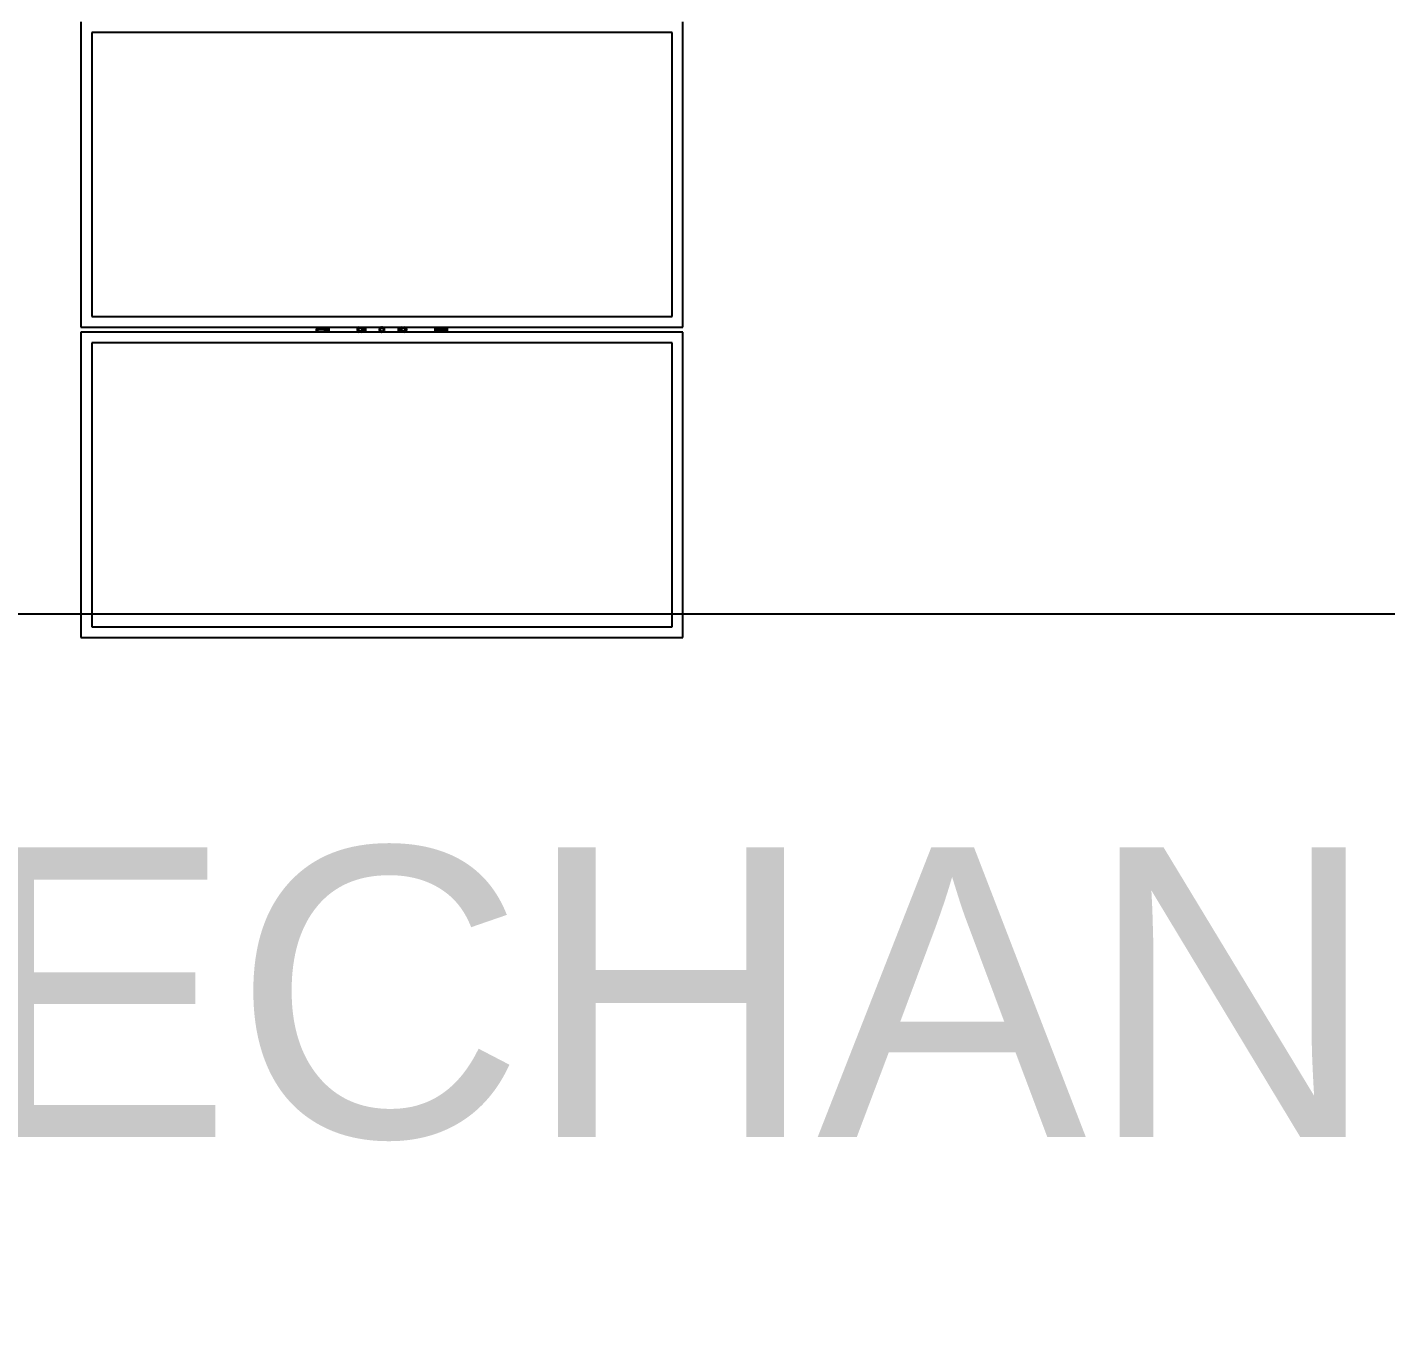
# Model space of a CAD drawing. Header units: feet. Extents: x -21 to 5170, y -254 to 1413.
# Drawn here: x 3373.2 to 3575.3, y -253.1 to -57.3 of the extents above; entities that cross this region are included whole.
import ezdxf
from ezdxf import colors
from ezdxf.entities.mleader import LeaderData, LeaderLine
from ezdxf.math import Vec2, Vec3

# ---------------------------------------------------------------- set-up
doc = ezdxf.new("R2010")
doc.units = ezdxf.units.FT
doc.header["$MEASUREMENT"] = 0
doc.layers.add('E-ARRY-TABL', color=9, linetype='Continuous')
doc.layers.add('G-NPLT', color=67, linetype='Continuous', plot=False)
doc.styles.add('NEI-A', font='arial.ttf')

msp = doc.modelspace()

# ---------------------------------------------------------------- linework, layer by layer
at = {"layer": 'E-ARRY-TABL'}
for p, q in [((3381.14531, -56.54687), (3381.14531, -101.95766)), ((3470.68514, -101.95766), (3470.68514, -56.54687)), ((3382.74751, -58.14906), (3382.74751, -100.35546)), ((3469.08294, -58.14906), (3382.74751, -58.14906)), ((3469.08294, -100.35546), (3469.08294, -58.14906)), ((3382.74751, -100.35546), (3469.08294, -100.35546)), ((3381.14531, -101.95766), (3470.68514, -101.95766)), ((3470.68514, -102.69009), (3381.14531, -102.69009)), ((3416.18761, -102.03729), (3416.77366, -101.95766)), ((3416.77438, -102.69009), (3416.18761, -102.61046)), ((3422.3768, -101.96563), (3422.38556, -101.95766)), ((3422.75148, -101.95766), (3422.88006, -102.03227)), ((3422.88936, -101.95766), (3422.91532, -101.9715)), ((3423.04487, -102.68212), (3423.03611, -102.69009)), ((3428.78795, -101.96343), (3428.79434, -101.95766)), ((3428.94108, -102.69009), (3428.91279, -102.67489)), ((3429.07701, -102.69009), (3428.94846, -102.61435)), ((3429.45127, -102.68432), (3429.44489, -102.69009)), ((3435.64284, -102.61046), (3435.05606, -102.69009)), ((3435.05679, -101.95766), (3435.64284, -102.03729)), ((3469.08294, -104.29229), (3382.74751, -104.29229)), ((3382.74751, -104.29229), (3382.74751, -146.49869)), ((3469.08294, -146.49869), (3469.08294, -104.29229)), ((3382.74751, -146.49869), (3469.08294, -146.49869))]:
    msp.add_line(p, q, dxfattribs=at)
for centre, radius in [((3422.71083, -102.32388), 0.24051), ((3422.71083, -102.32388), 0.22889), ((3429.11961, -102.32388), 0.24051), ((3429.11961, -102.32388), 0.22889)]:
    msp.add_circle(centre, radius, dxfattribs=at)
for centre, radius, start, end in [((3422.71083, -102.32388), 0.48981, 132.9975613, 228.3883683), ((3422.71083, -102.32388), 0.40742, 115.9892336, 244.0107664), ((3422.71083, -102.32388), 0.40742, 295.9892336, 59.8725613), ((3422.71083, -102.32388), 0.48981, 312.9975613, 48.3883881), ((3429.11961, -102.32388), 0.48981, 132.6184959, 228.3883683), ((3429.11961, -102.32388), 0.40742, 115.9892336, 239.4934959), ((3429.11961, -102.32388), 0.40742, 295.9892336, 64.0107664), ((3429.11961, -102.32388), 0.48981, 312.6184959, 48.3883881)]:
    msp.add_arc(centre, radius, start, end, dxfattribs=at)
for points, knots in [([(3416.18761, -101.95766), (3416.18761, -101.96613), (3416.18761, -102.00781), (3416.18761, -102.02421), (3416.18761, -102.03729)], [0, 0, 0, 0, 0.203251759, 1, 1, 1, 1]), ([(3416.18761, -102.03729), (3416.18761, -102.05222), (3416.18761, -102.08038), (3416.18761, -102.11237), (3416.18761, -102.1386), (3416.18761, -102.18205), (3416.18761, -102.22096), (3416.18761, -102.24329), (3416.18761, -102.24564)], [0, 0, 0, 0, 0.336781761, 0.635414469, 0.762435252, 0.874639399, 0.986817621, 1, 1, 1, 1]), ([(3418.02556, -102.14834), (3417.71947, -102.16872), (3417.10736, -102.20946), (3416.49417, -102.23358), (3416.18761, -102.24564)], [0, 0, 0, 0, 0.500050032, 1, 1, 1, 1]), ([(3416.18761, -102.35368), (3416.18761, -102.35045), (3416.18761, -102.3459), (3416.18761, -102.33868), (3416.18761, -102.33421), (3416.18761, -102.33059), (3416.18761, -102.32914), (3416.18761, -102.32624), (3416.18761, -102.32147), (3416.18761, -102.31483), (3416.18761, -102.30626), (3416.18761, -102.29269), (3416.18761, -102.27217), (3416.18761, -102.25535), (3416.18761, -102.24564)], [0, 0, 0, 0, 0.088792677, 0.125266565, 0.198196576, 0.211434953, 0.224673296, 0.237911626, 0.290864967, 0.355531486, 0.42020743, 0.526263413, 0.726625991, 1, 1, 1, 1]), ([(3418.02534, -102.40231), (3417.71917, -102.39158), (3417.10689, -102.37011), (3416.49402, -102.35915), (3416.18761, -102.35368)], [0, 0, 0, 0, 0.500036901, 1, 1, 1, 1]), ([(3416.18761, -102.61046), (3416.18761, -102.60542), (3416.18761, -102.57591), (3416.18761, -102.54941), (3416.18761, -102.50372), (3416.18761, -102.4618), (3416.18761, -102.41058), (3416.18761, -102.37281), (3416.18761, -102.35368)], [0, 0, 0, 0, 0.104408076, 0.610092505, 0.713229006, 0.816381409, 0.906958044, 1, 1, 1, 1]), ([(3416.18761, -102.61046), (3416.18761, -102.62418), (3416.18761, -102.64073), (3416.18761, -102.68289), (3416.18761, -102.69009)], [0, 0, 0, 0, 0.829245833, 1, 1, 1, 1]), ([(3418.02534, -102.40231), (3418.02544, -102.43085), (3418.02567, -102.49225), (3418.02538, -102.5781), (3418.02463, -102.64856), (3418.02379, -102.67767), (3418.02343, -102.69009)], [0, 0, 0, 0, 0.237682332, 0.511297981, 0.791460281, 1, 1, 1, 1]), ([(3418.02344, -101.95766), (3418.02379, -101.97016), (3418.02458, -101.99845), (3418.02535, -102.06369), (3418.02549, -102.12025), (3418.02556, -102.14834)], [0, 0, 0, 0, 0.284877006, 0.644722971, 1, 1, 1, 1]), ([(3418.02556, -102.14834), (3418.02548, -102.18765), (3418.02538, -102.23465), (3418.0251, -102.29003), (3418.02505, -102.31494), (3418.02504, -102.33601), (3418.0251, -102.35129), (3418.02511, -102.36225), (3418.02519, -102.37827), (3418.02528, -102.39323), (3418.02534, -102.40231)], [0, 0, 0, 0, 0.473900563, 0.566584192, 0.646097342, 0.765289978, 0.812851893, 0.824688911, 0.893504587, 1, 1, 1, 1]), ([(3422.37325, -102.51778), (3422.37332, -102.48617), (3422.37346, -102.42236), (3422.37361, -102.3564), (3422.37369, -102.32313)], [0, 0, 0, 0, 0.495457963, 1, 1, 1, 1]), ([(3422.54161, -102.61548), (3422.49745, -102.58985), (3422.44045, -102.55677), (3422.38561, -102.52495), (3422.37325, -102.51778)], [0, 0, 0, 0, 0.774619327, 1, 1, 1, 1]), ([(3422.37369, -102.32313), (3422.3737, -102.31851), (3422.37384, -102.25278), (3422.37399, -102.18836), (3422.37412, -102.12847)], [0, 0, 0, 0, 0.070220322, 1, 1, 1, 1]), ([(3422.37412, -102.12847), (3422.40153, -102.11273), (3422.45686, -102.08095), (3422.51405, -102.0481), (3422.54291, -102.03152)], [0, 0, 0, 0, 0.495457963, 1, 1, 1, 1]), ([(3422.67018, -102.69009), (3422.64132, -102.67334), (3422.59895, -102.64876), (3422.55547, -102.62352), (3422.54161, -102.61548)], [0, 0, 0, 0, 0.681174188, 1, 1, 1, 1]), ([(3422.54291, -102.03152), (3422.54691, -102.02922), (3422.59033, -102.00428), (3422.63288, -101.97985), (3422.6715, -101.95766)], [0, 0, 0, 0, 0.09219659, 1, 1, 1, 1]), ([(3422.87876, -102.61623), (3422.87475, -102.61853), (3422.83133, -102.64347), (3422.78879, -102.66791), (3422.75016, -102.69009)], [0, 0, 0, 0, 0.09219659, 1, 1, 1, 1]), ([(3423.04755, -102.51928), (3423.02013, -102.53502), (3422.96481, -102.5668), (3422.90761, -102.59965), (3422.87876, -102.61623)], [0, 0, 0, 0, 0.495457963, 1, 1, 1, 1]), ([(3422.88006, -102.03227), (3422.89391, -102.04031), (3422.95088, -102.07337), (3423.0064, -102.10559), (3423.04841, -102.12997)], [0, 0, 0, 0, 0.243165711, 1, 1, 1, 1]), ([(3423.04798, -102.32463), (3423.04797, -102.32924), (3423.04782, -102.39497), (3423.04768, -102.45939), (3423.04755, -102.51928)], [0, 0, 0, 0, 0.070220322, 1, 1, 1, 1]), ([(3423.04841, -102.12997), (3423.04834, -102.16159), (3423.0482, -102.22539), (3423.04805, -102.29135), (3423.04798, -102.32463)], [0, 0, 0, 0, 0.495457963, 1, 1, 1, 1]), ([(3423.27828, -101.95766), (3423.27849, -101.98621), (3423.28035, -102.23034), (3423.27902, -102.4745), (3423.27784, -102.69009)], [0, 0, 0, 0, 0.116959652, 1, 1, 1, 1]), ([(3423.50655, -102.69009), (3423.50736, -102.47403), (3423.50828, -102.22988), (3423.50681, -101.98574), (3423.50664, -101.95766)], [0, 0, 0, 0, 0.88496735, 1, 1, 1, 1]), ([(3425.8441, -101.95766), (3425.82452, -101.9599), (3425.76146, -101.96713), (3425.66641, -102.02251), (3425.5751, -102.11587), (3425.52209, -102.23581), (3425.51376, -102.36513), (3425.5507, -102.48962), (3425.62853, -102.59385), (3425.72832, -102.66636), (3425.80431, -102.68292), (3425.83724, -102.69009)], [0, 0, 0, 0, 0.055467135, 0.178740105, 0.301068238, 0.422074784, 0.541486052, 0.660550552, 0.781493861, 0.905315943, 1, 1, 1, 1]), ([(3426.14694, -102.27164), (3426.1503, -102.2981), (3426.15598, -102.34291), (3426.13859, -102.41323), (3426.10315, -102.47655), (3426.04232, -102.52981), (3425.96752, -102.56019), (3425.88646, -102.56425), (3425.80847, -102.54117), (3425.74279, -102.49373), (3425.69656, -102.42758), (3425.67457, -102.34975), (3425.67947, -102.26875), (3425.70059, -102.21869), (3425.72916, -102.17384), (3425.76541, -102.13376), (3425.83621, -102.09513), (3425.91609, -102.08181), (3425.99633, -102.09571), (3426.06675, -102.13544), (3426.12181, -102.19561), (3426.13858, -102.24635), (3426.14694, -102.27164)], [0, 0, 0, 0, 0.05318276, 0.090051856, 0.143930989, 0.197508132, 0.250693831, 0.303997406, 0.357752004, 0.411588514, 0.465007081, 0.518157859, 0.571608056, 0.625348022, 0.625461196, 0.679189914, 0.732471661, 0.785668797, 0.839276455, 0.893156273, 0.946740624, 1, 1, 1, 1]), ([(3426.30891, -102.36659), (3426.3096, -102.32419), (3426.31098, -102.2391), (3426.25692, -102.11922), (3426.16756, -102.02492), (3426.07131, -101.96789), (3426.00649, -101.96015), (3425.98561, -101.95766)], [0, 0, 0, 0, 0.218328363, 0.43818827, 0.662256444, 0.89122321, 1, 1, 1, 1]), ([(3426.00737, -102.69009), (3426.0472, -102.6777), (3426.12878, -102.65232), (3426.22733, -102.56681), (3426.28962, -102.46654), (3426.30335, -102.39538), (3426.30891, -102.36659)], [0, 0, 0, 0, 0.263744587, 0.540159175, 0.814036973, 1, 1, 1, 1]), ([(3428.32376, -101.95766), (3428.32308, -102.17697), (3428.32233, -102.42112), (3428.3236, -102.66526), (3428.32373, -102.69009)], [0, 0, 0, 0, 0.898277382, 1, 1, 1, 1]), ([(3428.55215, -102.69009), (3428.55196, -102.66476), (3428.55008, -102.42063), (3428.55142, -102.17648), (3428.55262, -101.95766)], [0, 0, 0, 0, 0.10376783, 1, 1, 1, 1]), ([(3428.78076, -102.51554), (3428.78104, -102.48393), (3428.7816, -102.42013), (3428.78218, -102.35417), (3428.78248, -102.3209)], [0, 0, 0, 0, 0.495457963, 1, 1, 1, 1]), ([(3428.94846, -102.61435), (3428.93466, -102.60622), (3428.87791, -102.57278), (3428.82261, -102.5402), (3428.78076, -102.51554)], [0, 0, 0, 0, 0.243165711, 1, 1, 1, 1]), ([(3428.78248, -102.3209), (3428.78252, -102.31628), (3428.7831, -102.25055), (3428.78367, -102.18614), (3428.7842, -102.12625)], [0, 0, 0, 0, 0.070220322, 1, 1, 1, 1]), ([(3428.7842, -102.12625), (3428.81172, -102.11069), (3428.86725, -102.07927), (3428.92466, -102.0468), (3428.95363, -102.03042)], [0, 0, 0, 0, 0.495457963, 1, 1, 1, 1]), ([(3428.95363, -102.03042), (3428.95765, -102.02815), (3429.00108, -102.00358), (3429.04364, -101.97951), (3429.08226, -101.95766)], [0, 0, 0, 0, 0.092516545, 1, 1, 1, 1]), ([(3429.2856, -102.61733), (3429.28158, -102.61961), (3429.23815, -102.64417), (3429.19559, -102.66825), (3429.15696, -102.69009)], [0, 0, 0, 0, 0.092516545, 1, 1, 1, 1]), ([(3429.16222, -101.95766), (3429.19112, -101.97469), (3429.23348, -101.99965), (3429.27695, -102.02526), (3429.29076, -102.0334)], [0, 0, 0, 0, 0.682346465, 1, 1, 1, 1]), ([(3429.45503, -102.5215), (3429.42751, -102.53706), (3429.37198, -102.56848), (3429.31457, -102.60095), (3429.2856, -102.61733)], [0, 0, 0, 0, 0.495457963, 1, 1, 1, 1]), ([(3429.29076, -102.0334), (3429.33475, -102.05932), (3429.39153, -102.09277), (3429.44616, -102.12496), (3429.45847, -102.13221)], [0, 0, 0, 0, 0.774619327, 1, 1, 1, 1]), ([(3429.45675, -102.32686), (3429.45671, -102.33147), (3429.45613, -102.3972), (3429.45556, -102.46161), (3429.45503, -102.5215)], [0, 0, 0, 0, 0.070220322, 1, 1, 1, 1]), ([(3429.45847, -102.13221), (3429.45819, -102.16382), (3429.45762, -102.22762), (3429.45704, -102.29358), (3429.45675, -102.32686)], [0, 0, 0, 0, 0.495457963, 1, 1, 1, 1]), ([(3433.80511, -102.40231), (3433.80499, -102.43534), (3433.80474, -102.50647), (3433.80524, -102.60093), (3433.80608, -102.66496), (3433.80688, -102.68507), (3433.80708, -102.69009)], [0, 0, 0, 0, 0.272878633, 0.587618909, 0.897093641, 1, 1, 1, 1]), ([(3433.80709, -101.95766), (3433.80689, -101.96269), (3433.80609, -101.98284), (3433.8052, -102.0461), (3433.80499, -102.11407), (3433.80489, -102.14834)], [0, 0, 0, 0, 0.141530855, 0.567144679, 1, 1, 1, 1]), ([(3433.80489, -102.14834), (3433.80497, -102.18765), (3433.80506, -102.23465), (3433.80535, -102.29003), (3433.8054, -102.31494), (3433.80541, -102.33601), (3433.80534, -102.35129), (3433.80533, -102.36225), (3433.80525, -102.37827), (3433.80516, -102.39323), (3433.80511, -102.40231)], [0, 0, 0, 0, 0.473900563, 0.566584192, 0.646097342, 0.765289978, 0.812851893, 0.824688911, 0.893504587, 1, 1, 1, 1]), ([(3433.80489, -102.14834), (3434.11097, -102.16872), (3434.72309, -102.20946), (3435.33627, -102.23358), (3435.64284, -102.24564)], [0, 0, 0, 0, 0.500050032, 1, 1, 1, 1]), ([(3433.80511, -102.40231), (3434.11127, -102.39158), (3434.72356, -102.37011), (3435.33643, -102.35915), (3435.64284, -102.35368)], [0, 0, 0, 0, 0.500036901, 1, 1, 1, 1]), ([(3435.64284, -102.03729), (3435.64284, -102.02357), (3435.64284, -102.00702), (3435.64284, -101.96486), (3435.64284, -101.95766)], [0, 0, 0, 0, 0.829245833, 1, 1, 1, 1]), ([(3435.64284, -102.03729), (3435.64284, -102.05235), (3435.64284, -102.08217), (3435.64284, -102.11116), (3435.64284, -102.14576), (3435.64284, -102.1918), (3435.64284, -102.22845), (3435.64284, -102.24564)], [0, 0, 0, 0, 0.332265312, 0.657491515, 0.788304514, 0.900705037, 1, 1, 1, 1]), ([(3435.64284, -102.24564), (3435.64284, -102.25896), (3435.64284, -102.27743), (3435.64284, -102.29776), (3435.64284, -102.30576), (3435.64284, -102.31373), (3435.64284, -102.32105), (3435.64284, -102.32769), (3435.64284, -102.32936), (3435.64284, -102.33168), (3435.64284, -102.33467), (3435.64284, -102.33999), (3435.64284, -102.34633), (3435.64284, -102.35133), (3435.64284, -102.35368)], [0, 0, 0, 0, 0.378460386, 0.525059812, 0.561520365, 0.597982148, 0.743875857, 0.762193155, 0.780422606, 0.789537342, 0.825996993, 0.862456604, 0.935401836, 1, 1, 1, 1]), ([(3435.64284, -102.35368), (3435.64284, -102.37238), (3435.64284, -102.4123), (3435.64284, -102.46524), (3435.64284, -102.50869), (3435.64284, -102.53565), (3435.64284, -102.56738), (3435.64284, -102.59571), (3435.64284, -102.61046)], [0, 0, 0, 0, 0.090987099, 0.194222261, 0.297480686, 0.412851507, 0.694273649, 1, 1, 1, 1]), ([(3435.64284, -102.69009), (3435.64284, -102.68162), (3435.64284, -102.63994), (3435.64284, -102.62354), (3435.64284, -102.61046)], [0, 0, 0, 0, 0.203251759, 1, 1, 1, 1])]:
    msp.add_open_spline(points, degree=3, knots=knots, dxfattribs=at)
at = {"layer": 'G-NPLT'}
msp.add_lwpolyline([(3176.95258, 315.58045), (3825.1344, 315.58045), (3825.1344, -144.6313), (3176.95258, -144.6313)], close=True, dxfattribs=at)

# ---------------------------------------------------------------- next in the draw order: leaders
ml = msp.add_multileader_mtext('Standard', dxfattribs=at)
ml.set_content('\\A1;GAMECHANGE', color=256, style='NEI-A')
ml.set_leader_properties()
ml.build(insert=Vec2(0, 0))
ml.multileader.update_dxf_attribs({"dogleg_length": 0.89968, "arrow_head_size": 64.60241})
ctx = ml.context
ctx.base_point, ctx.char_height, ctx.arrow_head_size, ctx.landing_gap_size, ctx.plane_origin = Vec3(3193.50933, -201.22638), 43.068273, 64.60241, 33.07065, Vec3(19000.63376, -11807.0407)
notes = []
notes.append((ctx, [(0, (0, 0, 0), (0, 0), (1, 0), 1, [])]))
ctx.mtext.insert, ctx.mtext.width, ctx.mtext.flow_direction = Vec3(3226.57997, -179.32502), 410.8719117, 5
ctx.mtext.has_bg_fill, ctx.mtext.bg_color, ctx.mtext.bg_scale_factor, ctx.mtext.bg_transparency, ctx.mtext.use_window_bg_color = 1, -1073741824, 1.5, 0, 1
for ctx, leaders in notes:
    for number, flags, end, landing, length, lines in leaders:
        leader = LeaderData()
        leader.index, (leader.has_last_leader_line, leader.has_dogleg_vector, leader.attachment_direction) = number, flags
        leader.last_leader_point, leader.dogleg_vector, leader.dogleg_length = Vec3(end), Vec3(landing), length
        for number, points, colour, breaks in lines:
            line = LeaderLine()
            line.index, line.vertices, line.color, line.breaks = number, Vec3.list(points), colors.encode_raw_color(colour), breaks
            leader.lines.append(line)
        ctx.leaders.append(leader)

# ---------------------------------------------------------------- next in the draw order: leaders
ml = msp.add_multileader_mtext('Standard', dxfattribs=at)
ml.set_content('\\A1;FTC', color=256, style='NEI-A')
ml.set_leader_properties()
ml.build(insert=Vec2(0, 0))
ml.multileader.update_dxf_attribs({"dogleg_length": 0.89968, "arrow_head_size": 64.60241})
ctx = ml.context
ctx.base_point, ctx.char_height, ctx.arrow_head_size, ctx.landing_gap_size, ctx.plane_origin = Vec3(4694.02381, -210.43336), 43.068273, 64.60241, 33.07065, Vec3(20345.48813, -11807.0407)
notes = []
notes.append((ctx, [(0, (0, 0, 0), (0, 0), (1, 0), 1, [])]))
ctx.mtext.insert, ctx.mtext.width, ctx.mtext.flow_direction = Vec3(4727.09445, -188.532), 126.6975761, 5
ctx.mtext.has_bg_fill, ctx.mtext.bg_color, ctx.mtext.bg_scale_factor, ctx.mtext.bg_transparency, ctx.mtext.use_window_bg_color = 1, -1073741824, 1.5, 0, 1
for ctx, leaders in notes:
    for number, flags, end, landing, length, lines in leaders:
        leader = LeaderData()
        leader.index, (leader.has_last_leader_line, leader.has_dogleg_vector, leader.attachment_direction) = number, flags
        leader.last_leader_point, leader.dogleg_vector, leader.dogleg_length = Vec3(end), Vec3(landing), length
        for number, points, colour, breaks in lines:
            line = LeaderLine()
            line.index, line.vertices, line.color, line.breaks = number, Vec3.list(points), colors.encode_raw_color(colour), breaks
            leader.lines.append(line)
        ctx.leaders.append(leader)

# ---------------------------------------------------------------- next in the draw order: linework, layer by layer
at = {"layer": 'E-ARRY-TABL'}
for p, q in [((3381.14531, -102.69009), (3381.14531, -148.10088)), ((3470.68514, -148.10088), (3470.68514, -102.69009)), ((3381.14531, -148.10088), (3470.68514, -148.10088))]:
    msp.add_line(p, q, dxfattribs=at)
for centre in [(3422.71083, -102.32388), (3429.11961, -102.32388)]:
    msp.add_circle(centre, 0.33715, dxfattribs=at)

doc.saveas('drawing.dxf')
